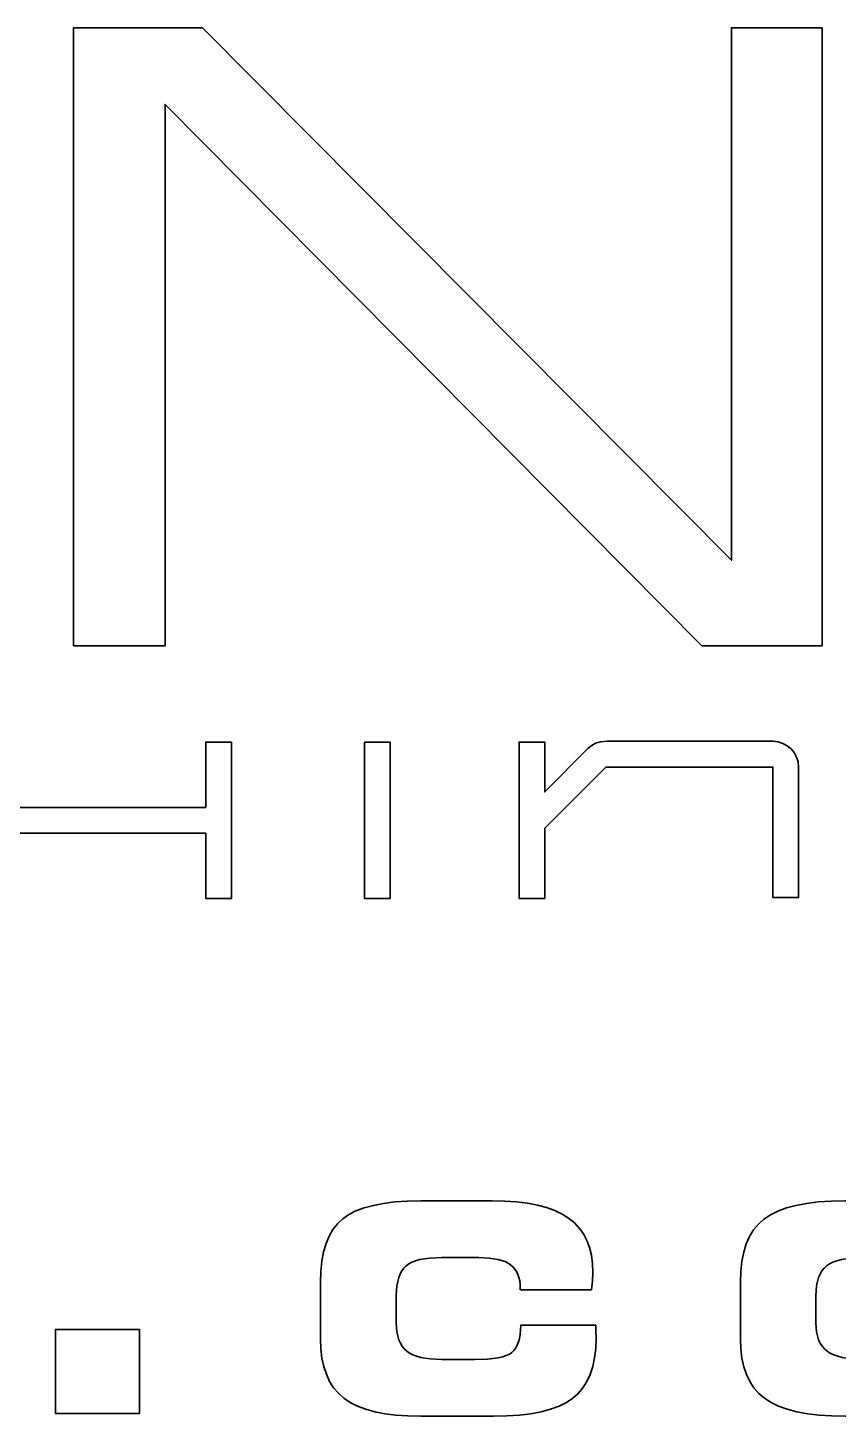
# Model space of a CAD drawing. Header units: centimetres. Extents: x -9.7 to 9.7, y -8.7 to 8.7.
# Drawn here: x 8.322 to 8.893, y 7.55 to 8.528 of the extents above; entities that cross this region are included whole.
import ezdxf

# ---------------------------------------------------------------- set-up
doc = ezdxf.new("R2010")
doc.units = ezdxf.units.CM
doc.header["$MEASUREMENT"] = 0
doc.layers.add('layer 1', color=7, linetype='Continuous')

msp = doc.modelspace()

# ---------------------------------------------------------------- linework, layer by layer
at = {"layer": 'layer 1', "color": 250, "lineweight": 35}
for points, knots in [([(8.41884, 8.09273), (8.41884, 8.09273), (8.41884, 8.4741), (8.41884, 8.4741), (8.41884, 8.4741), (8.41884, 8.4741), (8.79701, 8.09273), (8.79701, 8.09273), (8.79701, 8.09273), (8.79701, 8.09273), (8.8818, 8.09273), (8.8818, 8.09273), (8.8818, 8.09273), (8.8818, 8.09273), (8.8818, 8.52812), (8.8818, 8.52812), (8.8818, 8.52812), (8.8818, 8.52812), (8.81789, 8.52812), (8.81789, 8.52812), (8.81789, 8.52812), (8.81789, 8.52812), (8.81789, 8.15297), (8.81789, 8.15297), (8.81789, 8.15297), (8.81789, 8.15297), (8.44513, 8.52812), (8.44513, 8.52812), (8.44513, 8.52812), (8.44513, 8.52812), (8.35428, 8.52812), (8.35428, 8.52812), (8.35428, 8.52812), (8.35428, 8.52812), (8.35428, 8.09273), (8.35428, 8.09273), (8.35428, 8.09273), (8.35428, 8.09273), (8.41884, 8.09273), (8.41884, 8.09273)], [0, 0, 0, 0, 0.090909, 0.090909, 0.090909, 0.090909, 0.181818, 0.181818, 0.181818, 0.181818, 0.272727, 0.272727, 0.272727, 0.272727, 0.363636, 0.363636, 0.363636, 0.363636, 0.454545, 0.454545, 0.454545, 0.454545, 0.545455, 0.545455, 0.545455, 0.545455, 0.636364, 0.636364, 0.636364, 0.636364, 0.727273, 0.727273, 0.727273, 0.727273, 0.818182, 0.818182, 0.818182, 0.818182, 1, 1, 1, 1]), ([(8.4475, 7.96076), (8.4475, 7.96076), (8.30436, 7.96076), (8.30436, 7.96076), (8.30436, 7.96076), (8.30436, 7.96076), (8.30436, 7.91478), (8.30436, 7.91478), (8.30436, 7.91478), (8.30436, 7.91478), (8.28626, 7.91478), (8.28626, 7.91478), (8.28626, 7.91478), (8.28626, 7.91478), (8.28626, 8.02483), (8.28626, 8.02483), (8.28626, 8.02483), (8.28626, 8.02483), (8.30436, 8.02483), (8.30436, 8.02483), (8.30436, 8.02483), (8.30436, 8.02483), (8.30436, 7.97884), (8.30436, 7.97884), (8.30436, 7.97884), (8.30436, 7.97884), (8.4475, 7.97884), (8.4475, 7.97884), (8.4475, 7.97884), (8.4475, 7.97884), (8.4475, 8.02483), (8.4475, 8.02483), (8.4475, 8.02483), (8.4475, 8.02483), (8.46558, 8.02483), (8.46558, 8.02483), (8.46558, 8.02483), (8.46558, 8.02483), (8.46558, 7.91478), (8.46558, 7.91478), (8.46558, 7.91478), (8.46558, 7.91478), (8.4475, 7.91478), (8.4475, 7.91478), (8.4475, 7.91478), (8.4475, 7.91478), (8.4475, 7.96076), (8.4475, 7.96076)], [0, 0, 0, 0, 0.076923, 0.076923, 0.076923, 0.076923, 0.153846, 0.153846, 0.153846, 0.153846, 0.230769, 0.230769, 0.230769, 0.230769, 0.307692, 0.307692, 0.307692, 0.307692, 0.384615, 0.384615, 0.384615, 0.384615, 0.461538, 0.461538, 0.461538, 0.461538, 0.538462, 0.538462, 0.538462, 0.538462, 0.615385, 0.615385, 0.615385, 0.615385, 0.692308, 0.692308, 0.692308, 0.692308, 0.769231, 0.769231, 0.769231, 0.769231, 0.846154, 0.846154, 0.846154, 0.846154, 1, 1, 1, 1]), ([(8.5593, 8.02483), (8.5593, 8.02483), (8.57738, 8.02483), (8.57738, 8.02483), (8.57738, 8.02483), (8.57738, 8.02483), (8.57738, 7.91478), (8.57738, 7.91478), (8.57738, 7.91478), (8.57738, 7.91478), (8.5593, 7.91478), (8.5593, 7.91478), (8.5593, 7.91478), (8.5593, 7.91478), (8.5593, 8.02483), (8.5593, 8.02483)], [0, 0, 0, 0, 0.2, 0.2, 0.2, 0.2, 0.4, 0.4, 0.4, 0.4, 0.6, 0.6, 0.6, 0.6, 1, 1, 1, 1]), ([(8.74134, 8.00732), (8.74134, 8.00732), (8.74063, 8.00732), (8.74063, 8.00732), (8.74063, 8.00732), (8.74063, 8.00732), (8.72944, 8.00732), (8.72944, 8.00732), (8.72944, 8.00732), (8.72944, 8.00732), (8.68636, 7.96423), (8.68636, 7.96423), (8.68636, 7.96423), (8.68636, 7.96423), (8.68636, 7.95003), (8.68636, 7.95003), (8.68636, 7.95003), (8.68636, 7.95003), (8.68636, 7.94456), (8.68636, 7.94456), (8.68636, 7.94456), (8.68636, 7.94456), (8.68636, 7.91478), (8.68636, 7.91478), (8.68636, 7.91478), (8.68636, 7.91478), (8.66828, 7.91478), (8.66828, 7.91478), (8.66828, 7.91478), (8.66828, 7.91478), (8.66828, 8.02483), (8.66828, 8.02483), (8.66828, 8.02483), (8.66828, 8.02483), (8.6746, 8.02483), (8.6746, 8.02483), (8.6746, 8.02483), (8.6746, 8.02483), (8.68118, 8.02483), (8.68118, 8.02483), (8.68118, 8.02483), (8.68118, 8.02483), (8.68636, 8.02483), (8.68636, 8.02483), (8.68636, 8.02483), (8.68636, 8.02483), (8.68636, 7.98982), (8.68636, 7.98982), (8.68636, 7.98982), (8.68636, 7.98982), (8.71707, 8.02053), (8.71707, 8.02053), (8.71707, 8.02053), (8.71707, 8.02053), (8.71945, 8.02259), (8.71945, 8.02259), (8.71945, 8.02259), (8.71945, 8.02259), (8.72218, 8.02412), (8.72218, 8.02412), (8.72218, 8.02412), (8.72218, 8.02412), (8.72561, 8.02508), (8.72561, 8.02508), (8.72561, 8.02508), (8.72561, 8.02508), (8.73006, 8.02542), (8.73006, 8.02542), (8.73006, 8.02542), (8.73006, 8.02542), (8.74134, 8.02542), (8.74134, 8.02542), (8.74134, 8.02542), (8.74134, 8.02542), (8.74901, 8.02542), (8.74901, 8.02542), (8.74901, 8.02542), (8.74901, 8.02542), (8.84721, 8.02542), (8.84721, 8.02542), (8.84721, 8.02542), (8.84721, 8.02542), (8.85086, 8.02505), (8.85086, 8.02505), (8.85086, 8.02505), (8.85086, 8.02505), (8.85425, 8.02399), (8.85425, 8.02399), (8.85425, 8.02399), (8.85425, 8.02399), (8.85732, 8.02233), (8.85732, 8.02233), (8.85732, 8.02233), (8.85732, 8.02233), (8.86, 8.02011), (8.86, 8.02011), (8.86, 8.02011), (8.86, 8.02011), (8.86221, 8.01744), (8.86221, 8.01744), (8.86221, 8.01744), (8.86221, 8.01744), (8.86388, 8.01436), (8.86388, 8.01436), (8.86388, 8.01436), (8.86388, 8.01436), (8.86493, 8.01096), (8.86493, 8.01096), (8.86493, 8.01096), (8.86493, 8.01096), (8.8653, 8.00732), (8.8653, 8.00732), (8.8653, 8.00732), (8.8653, 8.00732), (8.8653, 7.91537), (8.8653, 7.91537), (8.8653, 7.91537), (8.8653, 7.91537), (8.84721, 7.91537), (8.84721, 7.91537), (8.84721, 7.91537), (8.84721, 7.91537), (8.84721, 7.98924), (8.84721, 7.98924), (8.84721, 7.98924), (8.84721, 7.98924), (8.84721, 8.00732), (8.84721, 8.00732), (8.84721, 8.00732), (8.84721, 8.00732), (8.8291, 8.00732), (8.8291, 8.00732), (8.8291, 8.00732), (8.8291, 8.00732), (8.74901, 8.00732), (8.74901, 8.00732), (8.74901, 8.00732), (8.74901, 8.00732), (8.74134, 8.00732), (8.74134, 8.00732)], [0, 0, 0, 0, 0.027778, 0.027778, 0.027778, 0.027778, 0.055556, 0.055556, 0.055556, 0.055556, 0.083333, 0.083333, 0.083333, 0.083333, 0.111111, 0.111111, 0.111111, 0.111111, 0.138889, 0.138889, 0.138889, 0.138889, 0.166667, 0.166667, 0.166667, 0.166667, 0.194444, 0.194444, 0.194444, 0.194444, 0.222222, 0.222222, 0.222222, 0.222222, 0.25, 0.25, 0.25, 0.25, 0.277778, 0.277778, 0.277778, 0.277778, 0.305556, 0.305556, 0.305556, 0.305556, 0.333333, 0.333333, 0.333333, 0.333333, 0.361111, 0.361111, 0.361111, 0.361111, 0.388889, 0.388889, 0.388889, 0.388889, 0.416667, 0.416667, 0.416667, 0.416667, 0.444444, 0.444444, 0.444444, 0.444444, 0.472222, 0.472222, 0.472222, 0.472222, 0.5, 0.5, 0.5, 0.5, 0.527778, 0.527778, 0.527778, 0.527778, 0.555556, 0.555556, 0.555556, 0.555556, 0.583333, 0.583333, 0.583333, 0.583333, 0.611111, 0.611111, 0.611111, 0.611111, 0.638889, 0.638889, 0.638889, 0.638889, 0.666667, 0.666667, 0.666667, 0.666667, 0.694444, 0.694444, 0.694444, 0.694444, 0.722222, 0.722222, 0.722222, 0.722222, 0.75, 0.75, 0.75, 0.75, 0.777778, 0.777778, 0.777778, 0.777778, 0.805556, 0.805556, 0.805556, 0.805556, 0.833333, 0.833333, 0.833333, 0.833333, 0.861111, 0.861111, 0.861111, 0.861111, 0.888889, 0.888889, 0.888889, 0.888889, 0.916667, 0.916667, 0.916667, 0.916667, 0.944444, 0.944444, 0.944444, 0.944444, 1, 1, 1, 1]), ([(8.59899, 7.54995), (8.59899, 7.54995), (8.58992, 7.55015), (8.58992, 7.55015), (8.58992, 7.55015), (8.58992, 7.55015), (8.5815, 7.55075), (8.5815, 7.55075), (8.5815, 7.55075), (8.5815, 7.55075), (8.57374, 7.55174), (8.57374, 7.55174), (8.57374, 7.55174), (8.57374, 7.55174), (8.56664, 7.55313), (8.56664, 7.55313), (8.56664, 7.55313), (8.56664, 7.55313), (8.5602, 7.55493), (8.5602, 7.55493), (8.5602, 7.55493), (8.5602, 7.55493), (8.55441, 7.55711), (8.55441, 7.55711), (8.55441, 7.55711), (8.55441, 7.55711), (8.54929, 7.5597), (8.54929, 7.5597), (8.54929, 7.5597), (8.54929, 7.5597), (8.54482, 7.56268), (8.54482, 7.56268), (8.54482, 7.56268), (8.54482, 7.56268), (8.54095, 7.56612), (8.54095, 7.56612), (8.54095, 7.56612), (8.54095, 7.56612), (8.5376, 7.57007), (8.5376, 7.57007), (8.5376, 7.57007), (8.5376, 7.57007), (8.53476, 7.57451), (8.53476, 7.57451), (8.53476, 7.57451), (8.53476, 7.57451), (8.53244, 7.57947), (8.53244, 7.57947), (8.53244, 7.57947), (8.53244, 7.57947), (8.53063, 7.58493), (8.53063, 7.58493), (8.53063, 7.58493), (8.53063, 7.58493), (8.52935, 7.59089), (8.52935, 7.59089), (8.52935, 7.59089), (8.52935, 7.59089), (8.52858, 7.59737), (8.52858, 7.59737), (8.52858, 7.59737), (8.52858, 7.59737), (8.52831, 7.60436), (8.52831, 7.60436), (8.52831, 7.60436), (8.52831, 7.60436), (8.52831, 7.6444), (8.52831, 7.6444), (8.52831, 7.6444), (8.52831, 7.6444), (8.52856, 7.65209), (8.52856, 7.65209), (8.52856, 7.65209), (8.52856, 7.65209), (8.52929, 7.65918), (8.52929, 7.65918), (8.52929, 7.65918), (8.52929, 7.65918), (8.53052, 7.66567), (8.53052, 7.66567), (8.53052, 7.66567), (8.53052, 7.66567), (8.53223, 7.67155), (8.53223, 7.67155), (8.53223, 7.67155), (8.53223, 7.67155), (8.53442, 7.67683), (8.53442, 7.67683), (8.53442, 7.67683), (8.53442, 7.67683), (8.53711, 7.68151), (8.53711, 7.68151), (8.53711, 7.68151), (8.53711, 7.68151), (8.5403, 7.68557), (8.5403, 7.68557), (8.5403, 7.68557), (8.5403, 7.68557), (8.54397, 7.68903), (8.54397, 7.68903), (8.54397, 7.68903), (8.54397, 7.68903), (8.54825, 7.692), (8.54825, 7.692), (8.54825, 7.692), (8.54825, 7.692), (8.55329, 7.69457), (8.55329, 7.69457), (8.55329, 7.69457), (8.55329, 7.69457), (8.55906, 7.69674), (8.55906, 7.69674), (8.55906, 7.69674), (8.55906, 7.69674), (8.56557, 7.69852), (8.56557, 7.69852), (8.56557, 7.69852), (8.56557, 7.69852), (8.57281, 7.69991), (8.57281, 7.69991), (8.57281, 7.69991), (8.57281, 7.69991), (8.5808, 7.7009), (8.5808, 7.7009), (8.5808, 7.7009), (8.5808, 7.7009), (8.58952, 7.70149), (8.58952, 7.70149), (8.58952, 7.70149), (8.58952, 7.70149), (8.59899, 7.70169), (8.59899, 7.70169), (8.59899, 7.70169), (8.59899, 7.70169), (8.64934, 7.70169), (8.64934, 7.70169), (8.64934, 7.70169), (8.64934, 7.70169), (8.65823, 7.70149), (8.65823, 7.70149), (8.65823, 7.70149), (8.65823, 7.70149), (8.66651, 7.70092), (8.66651, 7.70092), (8.66651, 7.70092), (8.66651, 7.70092), (8.67416, 7.69997), (8.67416, 7.69997), (8.67416, 7.69997), (8.67416, 7.69997), (8.6812, 7.69863), (8.6812, 7.69863), (8.6812, 7.69863), (8.6812, 7.69863), (8.68763, 7.69691), (8.68763, 7.69691), (8.68763, 7.69691), (8.68763, 7.69691), (8.69344, 7.69481), (8.69344, 7.69481), (8.69344, 7.69481), (8.69344, 7.69481), (8.69864, 7.69233), (8.69864, 7.69233), (8.69864, 7.69233), (8.69864, 7.69233), (8.70322, 7.68948), (8.70322, 7.68948), (8.70322, 7.68948), (8.70322, 7.68948), (8.70723, 7.6862), (8.70723, 7.6862), (8.70723, 7.6862), (8.70723, 7.6862), (8.7107, 7.6825), (8.7107, 7.6825), (8.7107, 7.6825), (8.7107, 7.6825), (8.71365, 7.67835), (8.71365, 7.67835), (8.71365, 7.67835), (8.71365, 7.67835), (8.71605, 7.67377), (8.71605, 7.67377), (8.71605, 7.67377), (8.71605, 7.67377), (8.71792, 7.66875), (8.71792, 7.66875), (8.71792, 7.66875), (8.71792, 7.66875), (8.71926, 7.66331), (8.71926, 7.66331), (8.71926, 7.66331), (8.71926, 7.66331), (8.72006, 7.65742), (8.72006, 7.65742), (8.72006, 7.65742), (8.72006, 7.65742), (8.72032, 7.6511), (8.72032, 7.6511), (8.72032, 7.6511), (8.72032, 7.6511), (8.72013, 7.64532), (8.72013, 7.64532), (8.72013, 7.64532), (8.72013, 7.64532), (8.71936, 7.63904), (8.71936, 7.63904), (8.71936, 7.63904), (8.71936, 7.63904), (8.66912, 7.63904), (8.66912, 7.63904), (8.66912, 7.63904), (8.66912, 7.63904), (8.66912, 7.6399), (8.66912, 7.6399), (8.66912, 7.6399), (8.66912, 7.6399), (8.66902, 7.64268), (8.66902, 7.64268), (8.66902, 7.64268), (8.66902, 7.64268), (8.66869, 7.64528), (8.66869, 7.64528), (8.66869, 7.64528), (8.66869, 7.64528), (8.66816, 7.64766), (8.66816, 7.64766), (8.66816, 7.64766), (8.66816, 7.64766), (8.66743, 7.64986), (8.66743, 7.64986), (8.66743, 7.64986), (8.66743, 7.64986), (8.66648, 7.65184), (8.66648, 7.65184), (8.66648, 7.65184), (8.66648, 7.65184), (8.66531, 7.65363), (8.66531, 7.65363), (8.66531, 7.65363), (8.66531, 7.65363), (8.66392, 7.65523), (8.66392, 7.65523), (8.66392, 7.65523), (8.66392, 7.65523), (8.66233, 7.65661), (8.66233, 7.65661), (8.66233, 7.65661), (8.66233, 7.65661), (8.66048, 7.65781), (8.66048, 7.65781), (8.66048, 7.65781), (8.66048, 7.65781), (8.65836, 7.65885), (8.65836, 7.65885), (8.65836, 7.65885), (8.65836, 7.65885), (8.65597, 7.65973), (8.65597, 7.65973), (8.65597, 7.65973), (8.65597, 7.65973), (8.65329, 7.66045), (8.65329, 7.66045), (8.65329, 7.66045), (8.65329, 7.66045), (8.64711, 7.66142), (8.64711, 7.66142), (8.64711, 7.66142), (8.64711, 7.66142), (8.63981, 7.66175), (8.63981, 7.66175), (8.63981, 7.66175), (8.63981, 7.66175), (8.61375, 7.66175), (8.61375, 7.66175), (8.61375, 7.66175), (8.61375, 7.66175), (8.60534, 7.66139), (8.60534, 7.66139), (8.60534, 7.66139), (8.60534, 7.66139), (8.60167, 7.66093), (8.60167, 7.66093), (8.60167, 7.66093), (8.60167, 7.66093), (8.59834, 7.6603), (8.59834, 7.6603), (8.59834, 7.6603), (8.59834, 7.6603), (8.59538, 7.65948), (8.59538, 7.65948), (8.59538, 7.65948), (8.59538, 7.65948), (8.59276, 7.65849), (8.59276, 7.65849), (8.59276, 7.65849), (8.59276, 7.65849), (8.59051, 7.65731), (8.59051, 7.65731), (8.59051, 7.65731), (8.59051, 7.65731), (8.58861, 7.65594), (8.58861, 7.65594), (8.58861, 7.65594), (8.58861, 7.65594), (8.587, 7.65435), (8.587, 7.65435), (8.587, 7.65435), (8.587, 7.65435), (8.58562, 7.65246), (8.58562, 7.65246), (8.58562, 7.65246), (8.58562, 7.65246), (8.58445, 7.65026), (8.58445, 7.65026), (8.58445, 7.65026), (8.58445, 7.65026), (8.58348, 7.64776), (8.58348, 7.64776), (8.58348, 7.64776), (8.58348, 7.64776), (8.58273, 7.64495), (8.58273, 7.64495), (8.58273, 7.64495), (8.58273, 7.64495), (8.58219, 7.64185), (8.58219, 7.64185), (8.58219, 7.64185), (8.58219, 7.64185), (8.58188, 7.63844), (8.58188, 7.63844), (8.58188, 7.63844), (8.58188, 7.63844), (8.58177, 7.63473), (8.58177, 7.63473), (8.58177, 7.63473), (8.58177, 7.63473), (8.58177, 7.61587), (8.58177, 7.61587), (8.58177, 7.61587), (8.58177, 7.61587), (8.58188, 7.61248), (8.58188, 7.61248), (8.58188, 7.61248), (8.58188, 7.61248), (8.58222, 7.60936), (8.58222, 7.60936), (8.58222, 7.60936), (8.58222, 7.60936), (8.58279, 7.60648), (8.58279, 7.60648), (8.58279, 7.60648), (8.58279, 7.60648), (8.58361, 7.60386), (8.58361, 7.60386), (8.58361, 7.60386), (8.58361, 7.60386), (8.58464, 7.60149), (8.58464, 7.60149), (8.58464, 7.60149), (8.58464, 7.60149), (8.58591, 7.59937), (8.58591, 7.59937), (8.58591, 7.59937), (8.58591, 7.59937), (8.5874, 7.5975), (8.5874, 7.5975), (8.5874, 7.5975), (8.5874, 7.5975), (8.58912, 7.59588), (8.58912, 7.59588), (8.58912, 7.59588), (8.58912, 7.59588), (8.59112, 7.59448), (8.59112, 7.59448), (8.59112, 7.59448), (8.59112, 7.59448), (8.59342, 7.59327), (8.59342, 7.59327), (8.59342, 7.59327), (8.59342, 7.59327), (8.59603, 7.59224), (8.59603, 7.59224), (8.59603, 7.59224), (8.59603, 7.59224), (8.59895, 7.5914), (8.59895, 7.5914), (8.59895, 7.5914), (8.59895, 7.5914), (8.60218, 7.59075), (8.60218, 7.59075), (8.60218, 7.59075), (8.60218, 7.59075), (8.60573, 7.59028), (8.60573, 7.59028), (8.60573, 7.59028), (8.60573, 7.59028), (8.61375, 7.5899), (8.61375, 7.5899), (8.61375, 7.5899), (8.61375, 7.5899), (8.63703, 7.5899), (8.63703, 7.5899), (8.63703, 7.5899), (8.63703, 7.5899), (8.64613, 7.59022), (8.64613, 7.59022), (8.64613, 7.59022), (8.64613, 7.59022), (8.65352, 7.59116), (8.65352, 7.59116), (8.65352, 7.59116), (8.65352, 7.59116), (8.65658, 7.59186), (8.65658, 7.59186), (8.65658, 7.59186), (8.65658, 7.59186), (8.65921, 7.59273), (8.65921, 7.59273), (8.65921, 7.59273), (8.65921, 7.59273), (8.66141, 7.59375), (8.66141, 7.59375), (8.66141, 7.59375), (8.66141, 7.59375), (8.66318, 7.59492), (8.66318, 7.59492), (8.66318, 7.59492), (8.66318, 7.59492), (8.66465, 7.59634), (8.66465, 7.59634), (8.66465, 7.59634), (8.66465, 7.59634), (8.66592, 7.59803), (8.66592, 7.59803), (8.66592, 7.59803), (8.66592, 7.59803), (8.66698, 7.6), (8.66698, 7.6), (8.66698, 7.6), (8.66698, 7.6), (8.66787, 7.60225), (8.66787, 7.60225), (8.66787, 7.60225), (8.66787, 7.60225), (8.66854, 7.60478), (8.66854, 7.60478), (8.66854, 7.60478), (8.66854, 7.60478), (8.66903, 7.60758), (8.66903, 7.60758), (8.66903, 7.60758), (8.66903, 7.60758), (8.66942, 7.61403), (8.66942, 7.61403), (8.66942, 7.61403), (8.66942, 7.61403), (8.72229, 7.61403), (8.72229, 7.61403), (8.72229, 7.61403), (8.72229, 7.61403), (8.72248, 7.61045), (8.72248, 7.61045), (8.72248, 7.61045), (8.72248, 7.61045), (8.72257, 7.60488), (8.72257, 7.60488), (8.72257, 7.60488), (8.72257, 7.60488), (8.72231, 7.59772), (8.72231, 7.59772), (8.72231, 7.59772), (8.72231, 7.59772), (8.72154, 7.59108), (8.72154, 7.59108), (8.72154, 7.59108), (8.72154, 7.59108), (8.72025, 7.58499), (8.72025, 7.58499), (8.72025, 7.58499), (8.72025, 7.58499), (8.71845, 7.57943), (8.71845, 7.57943), (8.71845, 7.57943), (8.71845, 7.57943), (8.71614, 7.5744), (8.71614, 7.5744), (8.71614, 7.5744), (8.71614, 7.5744), (8.71331, 7.56992), (8.71331, 7.56992), (8.71331, 7.56992), (8.71331, 7.56992), (8.70996, 7.56596), (8.70996, 7.56596), (8.70996, 7.56596), (8.70996, 7.56596), (8.70611, 7.56256), (8.70611, 7.56256), (8.70611, 7.56256), (8.70611, 7.56256), (8.70162, 7.55961), (8.70162, 7.55961), (8.70162, 7.55961), (8.70162, 7.55961), (8.69641, 7.55705), (8.69641, 7.55705), (8.69641, 7.55705), (8.69641, 7.55705), (8.69049, 7.55489), (8.69049, 7.55489), (8.69049, 7.55489), (8.69049, 7.55489), (8.68386, 7.55311), (8.68386, 7.55311), (8.68386, 7.55311), (8.68386, 7.55311), (8.67652, 7.55173), (8.67652, 7.55173), (8.67652, 7.55173), (8.67652, 7.55173), (8.66846, 7.55074), (8.66846, 7.55074), (8.66846, 7.55074), (8.66846, 7.55074), (8.65969, 7.55015), (8.65969, 7.55015), (8.65969, 7.55015), (8.65969, 7.55015), (8.65021, 7.54995), (8.65021, 7.54995), (8.65021, 7.54995), (8.65021, 7.54995), (8.59899, 7.54995), (8.59899, 7.54995)], [0, 0, 0, 0, 0.007407, 0.007407, 0.007407, 0.007407, 0.014815, 0.014815, 0.014815, 0.014815, 0.022222, 0.022222, 0.022222, 0.022222, 0.02963, 0.02963, 0.02963, 0.02963, 0.037037, 0.037037, 0.037037, 0.037037, 0.044444, 0.044444, 0.044444, 0.044444, 0.051852, 0.051852, 0.051852, 0.051852, 0.059259, 0.059259, 0.059259, 0.059259, 0.066667, 0.066667, 0.066667, 0.066667, 0.074074, 0.074074, 0.074074, 0.074074, 0.081481, 0.081481, 0.081481, 0.081481, 0.088889, 0.088889, 0.088889, 0.088889, 0.096296, 0.096296, 0.096296, 0.096296, 0.103704, 0.103704, 0.103704, 0.103704, 0.111111, 0.111111, 0.111111, 0.111111, 0.118519, 0.118519, 0.118519, 0.118519, 0.125926, 0.125926, 0.125926, 0.125926, 0.133333, 0.133333, 0.133333, 0.133333, 0.140741, 0.140741, 0.140741, 0.140741, 0.148148, 0.148148, 0.148148, 0.148148, 0.155556, 0.155556, 0.155556, 0.155556, 0.162963, 0.162963, 0.162963, 0.162963, 0.17037, 0.17037, 0.17037, 0.17037, 0.177778, 0.177778, 0.177778, 0.177778, 0.185185, 0.185185, 0.185185, 0.185185, 0.192593, 0.192593, 0.192593, 0.192593, 0.2, 0.2, 0.2, 0.2, 0.207407, 0.207407, 0.207407, 0.207407, 0.214815, 0.214815, 0.214815, 0.214815, 0.222222, 0.222222, 0.222222, 0.222222, 0.22963, 0.22963, 0.22963, 0.22963, 0.237037, 0.237037, 0.237037, 0.237037, 0.244444, 0.244444, 0.244444, 0.244444, 0.251852, 0.251852, 0.251852, 0.251852, 0.259259, 0.259259, 0.259259, 0.259259, 0.266667, 0.266667, 0.266667, 0.266667, 0.274074, 0.274074, 0.274074, 0.274074, 0.281481, 0.281481, 0.281481, 0.281481, 0.288889, 0.288889, 0.288889, 0.288889, 0.296296, 0.296296, 0.296296, 0.296296, 0.303704, 0.303704, 0.303704, 0.303704, 0.311111, 0.311111, 0.311111, 0.311111, 0.318519, 0.318519, 0.318519, 0.318519, 0.325926, 0.325926, 0.325926, 0.325926, 0.333333, 0.333333, 0.333333, 0.333333, 0.340741, 0.340741, 0.340741, 0.340741, 0.348148, 0.348148, 0.348148, 0.348148, 0.355556, 0.355556, 0.355556, 0.355556, 0.362963, 0.362963, 0.362963, 0.362963, 0.37037, 0.37037, 0.37037, 0.37037, 0.377778, 0.377778, 0.377778, 0.377778, 0.385185, 0.385185, 0.385185, 0.385185, 0.392593, 0.392593, 0.392593, 0.392593, 0.4, 0.4, 0.4, 0.4, 0.407407, 0.407407, 0.407407, 0.407407, 0.414815, 0.414815, 0.414815, 0.414815, 0.422222, 0.422222, 0.422222, 0.422222, 0.42963, 0.42963, 0.42963, 0.42963, 0.437037, 0.437037, 0.437037, 0.437037, 0.444444, 0.444444, 0.444444, 0.444444, 0.451852, 0.451852, 0.451852, 0.451852, 0.459259, 0.459259, 0.459259, 0.459259, 0.466667, 0.466667, 0.466667, 0.466667, 0.474074, 0.474074, 0.474074, 0.474074, 0.481481, 0.481481, 0.481481, 0.481481, 0.488889, 0.488889, 0.488889, 0.488889, 0.496296, 0.496296, 0.496296, 0.496296, 0.503704, 0.503704, 0.503704, 0.503704, 0.511111, 0.511111, 0.511111, 0.511111, 0.518519, 0.518519, 0.518519, 0.518519, 0.525926, 0.525926, 0.525926, 0.525926, 0.533333, 0.533333, 0.533333, 0.533333, 0.540741, 0.540741, 0.540741, 0.540741, 0.548148, 0.548148, 0.548148, 0.548148, 0.555556, 0.555556, 0.555556, 0.555556, 0.562963, 0.562963, 0.562963, 0.562963, 0.57037, 0.57037, 0.57037, 0.57037, 0.577778, 0.577778, 0.577778, 0.577778, 0.585185, 0.585185, 0.585185, 0.585185, 0.592593, 0.592593, 0.592593, 0.592593, 0.6, 0.6, 0.6, 0.6, 0.607407, 0.607407, 0.607407, 0.607407, 0.614815, 0.614815, 0.614815, 0.614815, 0.622222, 0.622222, 0.622222, 0.622222, 0.62963, 0.62963, 0.62963, 0.62963, 0.637037, 0.637037, 0.637037, 0.637037, 0.644444, 0.644444, 0.644444, 0.644444, 0.651852, 0.651852, 0.651852, 0.651852, 0.659259, 0.659259, 0.659259, 0.659259, 0.666667, 0.666667, 0.666667, 0.666667, 0.674074, 0.674074, 0.674074, 0.674074, 0.681481, 0.681481, 0.681481, 0.681481, 0.688889, 0.688889, 0.688889, 0.688889, 0.696296, 0.696296, 0.696296, 0.696296, 0.703704, 0.703704, 0.703704, 0.703704, 0.711111, 0.711111, 0.711111, 0.711111, 0.718519, 0.718519, 0.718519, 0.718519, 0.725926, 0.725926, 0.725926, 0.725926, 0.733333, 0.733333, 0.733333, 0.733333, 0.740741, 0.740741, 0.740741, 0.740741, 0.748148, 0.748148, 0.748148, 0.748148, 0.755556, 0.755556, 0.755556, 0.755556, 0.762963, 0.762963, 0.762963, 0.762963, 0.77037, 0.77037, 0.77037, 0.77037, 0.777778, 0.777778, 0.777778, 0.777778, 0.785185, 0.785185, 0.785185, 0.785185, 0.792593, 0.792593, 0.792593, 0.792593, 0.8, 0.8, 0.8, 0.8, 0.807407, 0.807407, 0.807407, 0.807407, 0.814815, 0.814815, 0.814815, 0.814815, 0.822222, 0.822222, 0.822222, 0.822222, 0.82963, 0.82963, 0.82963, 0.82963, 0.837037, 0.837037, 0.837037, 0.837037, 0.844444, 0.844444, 0.844444, 0.844444, 0.851852, 0.851852, 0.851852, 0.851852, 0.859259, 0.859259, 0.859259, 0.859259, 0.866667, 0.866667, 0.866667, 0.866667, 0.874074, 0.874074, 0.874074, 0.874074, 0.881481, 0.881481, 0.881481, 0.881481, 0.888889, 0.888889, 0.888889, 0.888889, 0.896296, 0.896296, 0.896296, 0.896296, 0.903704, 0.903704, 0.903704, 0.903704, 0.911111, 0.911111, 0.911111, 0.911111, 0.918519, 0.918519, 0.918519, 0.918519, 0.925926, 0.925926, 0.925926, 0.925926, 0.933333, 0.933333, 0.933333, 0.933333, 0.940741, 0.940741, 0.940741, 0.940741, 0.948148, 0.948148, 0.948148, 0.948148, 0.955556, 0.955556, 0.955556, 0.955556, 0.962963, 0.962963, 0.962963, 0.962963, 0.97037, 0.97037, 0.97037, 0.97037, 0.977778, 0.977778, 0.977778, 0.977778, 0.985185, 0.985185, 0.985185, 0.985185, 1, 1, 1, 1]), ([(8.89819, 7.54995), (8.89819, 7.54995), (8.88856, 7.55015), (8.88856, 7.55015), (8.88856, 7.55015), (8.88856, 7.55015), (8.87966, 7.55074), (8.87966, 7.55074), (8.87966, 7.55074), (8.87966, 7.55074), (8.87147, 7.55173), (8.87147, 7.55173), (8.87147, 7.55173), (8.87147, 7.55173), (8.864, 7.55311), (8.864, 7.55311), (8.864, 7.55311), (8.864, 7.55311), (8.85725, 7.5549), (8.85725, 7.5549), (8.85725, 7.5549), (8.85725, 7.5549), (8.85121, 7.55707), (8.85121, 7.55707), (8.85121, 7.55707), (8.85121, 7.55707), (8.84588, 7.55963), (8.84588, 7.55963), (8.84588, 7.55963), (8.84588, 7.55963), (8.84127, 7.5626), (8.84127, 7.5626), (8.84127, 7.5626), (8.84127, 7.5626), (8.83728, 7.56602), (8.83728, 7.56602), (8.83728, 7.56602), (8.83728, 7.56602), (8.83382, 7.56995), (8.83382, 7.56995), (8.83382, 7.56995), (8.83382, 7.56995), (8.8309, 7.5744), (8.8309, 7.5744), (8.8309, 7.5744), (8.8309, 7.5744), (8.82851, 7.57936), (8.82851, 7.57936), (8.82851, 7.57936), (8.82851, 7.57936), (8.82666, 7.58484), (8.82666, 7.58484), (8.82666, 7.58484), (8.82666, 7.58484), (8.82533, 7.59083), (8.82533, 7.59083), (8.82533, 7.59083), (8.82533, 7.59083), (8.82453, 7.59734), (8.82453, 7.59734), (8.82453, 7.59734), (8.82453, 7.59734), (8.82426, 7.60436), (8.82426, 7.60436), (8.82426, 7.60436), (8.82426, 7.60436), (8.82426, 7.64451), (8.82426, 7.64451), (8.82426, 7.64451), (8.82426, 7.64451), (8.82453, 7.65209), (8.82453, 7.65209), (8.82453, 7.65209), (8.82453, 7.65209), (8.8253, 7.6591), (8.8253, 7.6591), (8.8253, 7.6591), (8.8253, 7.6591), (8.82659, 7.66552), (8.82659, 7.66552), (8.82659, 7.66552), (8.82659, 7.66552), (8.8284, 7.67137), (8.8284, 7.67137), (8.8284, 7.67137), (8.8284, 7.67137), (8.83073, 7.67661), (8.83073, 7.67661), (8.83073, 7.67661), (8.83073, 7.67661), (8.83358, 7.68129), (8.83358, 7.68129), (8.83358, 7.68129), (8.83358, 7.68129), (8.83695, 7.68537), (8.83695, 7.68537), (8.83695, 7.68537), (8.83695, 7.68537), (8.84084, 7.68886), (8.84084, 7.68886), (8.84084, 7.68886), (8.84084, 7.68886), (8.84536, 7.69187), (8.84536, 7.69187), (8.84536, 7.69187), (8.84536, 7.69187), (8.85063, 7.69447), (8.85063, 7.69447), (8.85063, 7.69447), (8.85063, 7.69447), (8.85664, 7.69668), (8.85664, 7.69668), (8.85664, 7.69668), (8.85664, 7.69668), (8.8634, 7.69848), (8.8634, 7.69848), (8.8634, 7.69848), (8.8634, 7.69848), (8.87091, 7.69989), (8.87091, 7.69989), (8.87091, 7.69989), (8.87091, 7.69989), (8.87916, 7.70089), (8.87916, 7.70089), (8.87916, 7.70089), (8.87916, 7.70089), (8.88817, 7.70149), (8.88817, 7.70149), (8.88817, 7.70149), (8.88817, 7.70149), (8.89794, 7.70169), (8.89794, 7.70169), (8.89794, 7.70169), (8.89794, 7.70169), (8.95133, 7.70169), (8.95133, 7.70169), (8.95133, 7.70169), (8.95133, 7.70169), (8.96078, 7.70148), (8.96078, 7.70148), (8.96078, 7.70148), (8.96078, 7.70148), (8.96954, 7.70088), (8.96954, 7.70088), (8.96954, 7.70088), (8.96954, 7.70088), (8.97761, 7.69986), (8.97761, 7.69986), (8.97761, 7.69986), (8.97761, 7.69986), (8.98499, 7.69845), (8.98499, 7.69845), (8.98499, 7.69845), (8.98499, 7.69845), (8.99169, 7.69663), (8.99169, 7.69663), (8.99169, 7.69663), (8.99169, 7.69663), (8.9977, 7.69439), (8.9977, 7.69439), (8.9977, 7.69439), (8.9977, 7.69439), (9.00302, 7.69175), (9.00302, 7.69175), (9.00302, 7.69175), (9.00302, 7.69175), (9.00766, 7.6887), (9.00766, 7.6887), (9.00766, 7.6887), (9.00766, 7.6887), (9.01169, 7.68521), (9.01169, 7.68521), (9.01169, 7.68521), (9.01169, 7.68521), (9.01518, 7.68121), (9.01518, 7.68121), (9.01518, 7.68121), (9.01518, 7.68121), (9.01813, 7.67669), (9.01813, 7.67669), (9.01813, 7.67669), (9.01813, 7.67669), (9.02056, 7.67164), (9.02056, 7.67164), (9.02056, 7.67164), (9.02056, 7.67164), (9.02243, 7.66608), (9.02243, 7.66608), (9.02243, 7.66608), (9.02243, 7.66608), (9.02378, 7.66002), (9.02378, 7.66002), (9.02378, 7.66002), (9.02378, 7.66002), (9.02459, 7.65342), (9.02459, 7.65342), (9.02459, 7.65342), (9.02459, 7.65342), (9.02486, 7.64632), (9.02486, 7.64632), (9.02486, 7.64632), (9.02486, 7.64632), (9.02486, 7.60519), (9.02486, 7.60519), (9.02486, 7.60519), (9.02486, 7.60519), (9.0246, 7.59798), (9.0246, 7.59798), (9.0246, 7.59798), (9.0246, 7.59798), (9.02382, 7.5913), (9.02382, 7.5913), (9.02382, 7.5913), (9.02382, 7.5913), (9.02251, 7.58518), (9.02251, 7.58518), (9.02251, 7.58518), (9.02251, 7.58518), (9.02068, 7.57957), (9.02068, 7.57957), (9.02068, 7.57957), (9.02068, 7.57957), (9.01833, 7.57452), (9.01833, 7.57452), (9.01833, 7.57452), (9.01833, 7.57452), (9.01546, 7.57), (9.01546, 7.57), (9.01546, 7.57), (9.01546, 7.57), (9.01206, 7.56603), (9.01206, 7.56603), (9.01206, 7.56603), (9.01206, 7.56603), (9.00815, 7.5626), (9.00815, 7.5626), (9.00815, 7.5626), (9.00815, 7.5626), (9.00361, 7.55963), (9.00361, 7.55963), (9.00361, 7.55963), (9.00361, 7.55963), (8.99835, 7.55707), (8.99835, 7.55707), (8.99835, 7.55707), (8.99835, 7.55707), (8.99234, 7.5549), (8.99234, 7.5549), (8.99234, 7.5549), (8.99234, 7.5549), (8.98561, 7.55311), (8.98561, 7.55311), (8.98561, 7.55311), (8.98561, 7.55311), (8.97814, 7.55173), (8.97814, 7.55173), (8.97814, 7.55173), (8.97814, 7.55173), (8.96994, 7.55074), (8.96994, 7.55074), (8.96994, 7.55074), (8.96994, 7.55074), (8.961, 7.55015), (8.961, 7.55015), (8.961, 7.55015), (8.961, 7.55015), (8.95133, 7.54995), (8.95133, 7.54995), (8.95133, 7.54995), (8.95133, 7.54995), (8.89819, 7.54995), (8.89819, 7.54995)], [0, 0, 0, 0, 0.014493, 0.014493, 0.014493, 0.014493, 0.028986, 0.028986, 0.028986, 0.028986, 0.043478, 0.043478, 0.043478, 0.043478, 0.057971, 0.057971, 0.057971, 0.057971, 0.072464, 0.072464, 0.072464, 0.072464, 0.086957, 0.086957, 0.086957, 0.086957, 0.101449, 0.101449, 0.101449, 0.101449, 0.115942, 0.115942, 0.115942, 0.115942, 0.130435, 0.130435, 0.130435, 0.130435, 0.144928, 0.144928, 0.144928, 0.144928, 0.15942, 0.15942, 0.15942, 0.15942, 0.173913, 0.173913, 0.173913, 0.173913, 0.188406, 0.188406, 0.188406, 0.188406, 0.202899, 0.202899, 0.202899, 0.202899, 0.217391, 0.217391, 0.217391, 0.217391, 0.231884, 0.231884, 0.231884, 0.231884, 0.246377, 0.246377, 0.246377, 0.246377, 0.26087, 0.26087, 0.26087, 0.26087, 0.275362, 0.275362, 0.275362, 0.275362, 0.289855, 0.289855, 0.289855, 0.289855, 0.304348, 0.304348, 0.304348, 0.304348, 0.318841, 0.318841, 0.318841, 0.318841, 0.333333, 0.333333, 0.333333, 0.333333, 0.347826, 0.347826, 0.347826, 0.347826, 0.362319, 0.362319, 0.362319, 0.362319, 0.376812, 0.376812, 0.376812, 0.376812, 0.391304, 0.391304, 0.391304, 0.391304, 0.405797, 0.405797, 0.405797, 0.405797, 0.42029, 0.42029, 0.42029, 0.42029, 0.434783, 0.434783, 0.434783, 0.434783, 0.449275, 0.449275, 0.449275, 0.449275, 0.463768, 0.463768, 0.463768, 0.463768, 0.478261, 0.478261, 0.478261, 0.478261, 0.492754, 0.492754, 0.492754, 0.492754, 0.507246, 0.507246, 0.507246, 0.507246, 0.521739, 0.521739, 0.521739, 0.521739, 0.536232, 0.536232, 0.536232, 0.536232, 0.550725, 0.550725, 0.550725, 0.550725, 0.565217, 0.565217, 0.565217, 0.565217, 0.57971, 0.57971, 0.57971, 0.57971, 0.594203, 0.594203, 0.594203, 0.594203, 0.608696, 0.608696, 0.608696, 0.608696, 0.623188, 0.623188, 0.623188, 0.623188, 0.637681, 0.637681, 0.637681, 0.637681, 0.652174, 0.652174, 0.652174, 0.652174, 0.666667, 0.666667, 0.666667, 0.666667, 0.681159, 0.681159, 0.681159, 0.681159, 0.695652, 0.695652, 0.695652, 0.695652, 0.710145, 0.710145, 0.710145, 0.710145, 0.724638, 0.724638, 0.724638, 0.724638, 0.73913, 0.73913, 0.73913, 0.73913, 0.753623, 0.753623, 0.753623, 0.753623, 0.768116, 0.768116, 0.768116, 0.768116, 0.782609, 0.782609, 0.782609, 0.782609, 0.797101, 0.797101, 0.797101, 0.797101, 0.811594, 0.811594, 0.811594, 0.811594, 0.826087, 0.826087, 0.826087, 0.826087, 0.84058, 0.84058, 0.84058, 0.84058, 0.855072, 0.855072, 0.855072, 0.855072, 0.869565, 0.869565, 0.869565, 0.869565, 0.884058, 0.884058, 0.884058, 0.884058, 0.898551, 0.898551, 0.898551, 0.898551, 0.913043, 0.913043, 0.913043, 0.913043, 0.927536, 0.927536, 0.927536, 0.927536, 0.942029, 0.942029, 0.942029, 0.942029, 0.956522, 0.956522, 0.956522, 0.956522, 0.971014, 0.971014, 0.971014, 0.971014, 1, 1, 1, 1]), ([(8.9122, 7.5899), (8.9122, 7.5899), (8.9372, 7.5899), (8.9372, 7.5899), (8.9372, 7.5899), (8.9372, 7.5899), (8.94602, 7.59028), (8.94602, 7.59028), (8.94602, 7.59028), (8.94602, 7.59028), (8.9499, 7.59075), (8.9499, 7.59075), (8.9499, 7.59075), (8.9499, 7.59075), (8.95343, 7.5914), (8.95343, 7.5914), (8.95343, 7.5914), (8.95343, 7.5914), (8.9566, 7.59224), (8.9566, 7.59224), (8.9566, 7.59224), (8.9566, 7.59224), (8.95942, 7.59327), (8.95942, 7.59327), (8.95942, 7.59327), (8.95942, 7.59327), (8.96188, 7.59448), (8.96188, 7.59448), (8.96188, 7.59448), (8.96188, 7.59448), (8.96399, 7.59588), (8.96399, 7.59588), (8.96399, 7.59588), (8.96399, 7.59588), (8.96578, 7.59751), (8.96578, 7.59751), (8.96578, 7.59751), (8.96578, 7.59751), (8.96734, 7.59939), (8.96734, 7.59939), (8.96734, 7.59939), (8.96734, 7.59939), (8.96867, 7.60153), (8.96867, 7.60153), (8.96867, 7.60153), (8.96867, 7.60153), (8.96976, 7.60393), (8.96976, 7.60393), (8.96976, 7.60393), (8.96976, 7.60393), (8.9706, 7.60659), (8.9706, 7.60659), (8.9706, 7.60659), (8.9706, 7.60659), (8.9712, 7.60951), (8.9712, 7.60951), (8.9712, 7.60951), (8.9712, 7.60951), (8.97157, 7.6127), (8.97157, 7.6127), (8.97157, 7.6127), (8.97157, 7.6127), (8.97169, 7.61614), (8.97169, 7.61614), (8.97169, 7.61614), (8.97169, 7.61614), (8.97169, 7.63565), (8.97169, 7.63565), (8.97169, 7.63565), (8.97169, 7.63565), (8.97157, 7.63905), (8.97157, 7.63905), (8.97157, 7.63905), (8.97157, 7.63905), (8.9712, 7.64221), (8.9712, 7.64221), (8.9712, 7.64221), (8.9712, 7.64221), (8.97058, 7.64512), (8.97058, 7.64512), (8.97058, 7.64512), (8.97058, 7.64512), (8.96972, 7.64777), (8.96972, 7.64777), (8.96972, 7.64777), (8.96972, 7.64777), (8.96862, 7.65016), (8.96862, 7.65016), (8.96862, 7.65016), (8.96862, 7.65016), (8.96727, 7.6523), (8.96727, 7.6523), (8.96727, 7.6523), (8.96727, 7.6523), (8.96567, 7.65418), (8.96567, 7.65418), (8.96567, 7.65418), (8.96567, 7.65418), (8.96384, 7.6558), (8.96384, 7.6558), (8.96384, 7.6558), (8.96384, 7.6558), (8.96171, 7.6572), (8.96171, 7.6572), (8.96171, 7.6572), (8.96171, 7.6572), (8.95923, 7.6584), (8.95923, 7.6584), (8.95923, 7.6584), (8.95923, 7.6584), (8.95641, 7.65943), (8.95641, 7.65943), (8.95641, 7.65943), (8.95641, 7.65943), (8.95325, 7.66026), (8.95325, 7.66026), (8.95325, 7.66026), (8.95325, 7.66026), (8.94974, 7.66091), (8.94974, 7.66091), (8.94974, 7.66091), (8.94974, 7.66091), (8.9459, 7.66138), (8.9459, 7.66138), (8.9459, 7.66138), (8.9459, 7.66138), (8.9372, 7.66175), (8.9372, 7.66175), (8.9372, 7.66175), (8.9372, 7.66175), (8.9122, 7.66175), (8.9122, 7.66175), (8.9122, 7.66175), (8.9122, 7.66175), (8.90309, 7.66138), (8.90309, 7.66138), (8.90309, 7.66138), (8.90309, 7.66138), (8.89911, 7.66091), (8.89911, 7.66091), (8.89911, 7.66091), (8.89911, 7.66091), (8.89552, 7.66027), (8.89552, 7.66027), (8.89552, 7.66027), (8.89552, 7.66027), (8.8923, 7.65944), (8.8923, 7.65944), (8.8923, 7.65944), (8.8923, 7.65944), (8.88946, 7.65842), (8.88946, 7.65842), (8.88946, 7.65842), (8.88946, 7.65842), (8.88701, 7.65723), (8.88701, 7.65723), (8.88701, 7.65723), (8.88701, 7.65723), (8.88496, 7.65585), (8.88496, 7.65585), (8.88496, 7.65585), (8.88496, 7.65585), (8.88318, 7.65423), (8.88318, 7.65423), (8.88318, 7.65423), (8.88318, 7.65423), (8.88165, 7.65232), (8.88165, 7.65232), (8.88165, 7.65232), (8.88165, 7.65232), (8.88036, 7.65012), (8.88036, 7.65012), (8.88036, 7.65012), (8.88036, 7.65012), (8.8793, 7.64763), (8.8793, 7.64763), (8.8793, 7.64763), (8.8793, 7.64763), (8.87848, 7.64486), (8.87848, 7.64486), (8.87848, 7.64486), (8.87848, 7.64486), (8.8779, 7.6418), (8.8779, 7.6418), (8.8779, 7.6418), (8.8779, 7.6418), (8.87754, 7.63845), (8.87754, 7.63845), (8.87754, 7.63845), (8.87754, 7.63845), (8.87742, 7.63483), (8.87742, 7.63483), (8.87742, 7.63483), (8.87742, 7.63483), (8.87742, 7.61587), (8.87742, 7.61587), (8.87742, 7.61587), (8.87742, 7.61587), (8.87755, 7.61248), (8.87755, 7.61248), (8.87755, 7.61248), (8.87755, 7.61248), (8.87792, 7.60936), (8.87792, 7.60936), (8.87792, 7.60936), (8.87792, 7.60936), (8.87854, 7.60648), (8.87854, 7.60648), (8.87854, 7.60648), (8.87854, 7.60648), (8.8794, 7.60386), (8.8794, 7.60386), (8.8794, 7.60386), (8.8794, 7.60386), (8.88051, 7.60149), (8.88051, 7.60149), (8.88051, 7.60149), (8.88051, 7.60149), (8.88188, 7.59937), (8.88188, 7.59937), (8.88188, 7.59937), (8.88188, 7.59937), (8.88348, 7.5975), (8.88348, 7.5975), (8.88348, 7.5975), (8.88348, 7.5975), (8.88534, 7.59588), (8.88534, 7.59588), (8.88534, 7.59588), (8.88534, 7.59588), (8.8875, 7.59448), (8.8875, 7.59448), (8.8875, 7.59448), (8.8875, 7.59448), (8.89001, 7.59327), (8.89001, 7.59327), (8.89001, 7.59327), (8.89001, 7.59327), (8.89286, 7.59224), (8.89286, 7.59224), (8.89286, 7.59224), (8.89286, 7.59224), (8.89604, 7.5914), (8.89604, 7.5914), (8.89604, 7.5914), (8.89604, 7.5914), (8.89957, 7.59075), (8.89957, 7.59075), (8.89957, 7.59075), (8.89957, 7.59075), (8.90344, 7.59028), (8.90344, 7.59028), (8.90344, 7.59028), (8.90344, 7.59028), (8.9122, 7.5899), (8.9122, 7.5899)], [0, 0, 0, 0, 0.015385, 0.015385, 0.015385, 0.015385, 0.030769, 0.030769, 0.030769, 0.030769, 0.046154, 0.046154, 0.046154, 0.046154, 0.061538, 0.061538, 0.061538, 0.061538, 0.076923, 0.076923, 0.076923, 0.076923, 0.092308, 0.092308, 0.092308, 0.092308, 0.107692, 0.107692, 0.107692, 0.107692, 0.123077, 0.123077, 0.123077, 0.123077, 0.138462, 0.138462, 0.138462, 0.138462, 0.153846, 0.153846, 0.153846, 0.153846, 0.169231, 0.169231, 0.169231, 0.169231, 0.184615, 0.184615, 0.184615, 0.184615, 0.2, 0.2, 0.2, 0.2, 0.215385, 0.215385, 0.215385, 0.215385, 0.230769, 0.230769, 0.230769, 0.230769, 0.246154, 0.246154, 0.246154, 0.246154, 0.261538, 0.261538, 0.261538, 0.261538, 0.276923, 0.276923, 0.276923, 0.276923, 0.292308, 0.292308, 0.292308, 0.292308, 0.307692, 0.307692, 0.307692, 0.307692, 0.323077, 0.323077, 0.323077, 0.323077, 0.338462, 0.338462, 0.338462, 0.338462, 0.353846, 0.353846, 0.353846, 0.353846, 0.369231, 0.369231, 0.369231, 0.369231, 0.384615, 0.384615, 0.384615, 0.384615, 0.4, 0.4, 0.4, 0.4, 0.415385, 0.415385, 0.415385, 0.415385, 0.430769, 0.430769, 0.430769, 0.430769, 0.446154, 0.446154, 0.446154, 0.446154, 0.461538, 0.461538, 0.461538, 0.461538, 0.476923, 0.476923, 0.476923, 0.476923, 0.492308, 0.492308, 0.492308, 0.492308, 0.507692, 0.507692, 0.507692, 0.507692, 0.523077, 0.523077, 0.523077, 0.523077, 0.538462, 0.538462, 0.538462, 0.538462, 0.553846, 0.553846, 0.553846, 0.553846, 0.569231, 0.569231, 0.569231, 0.569231, 0.584615, 0.584615, 0.584615, 0.584615, 0.6, 0.6, 0.6, 0.6, 0.615385, 0.615385, 0.615385, 0.615385, 0.630769, 0.630769, 0.630769, 0.630769, 0.646154, 0.646154, 0.646154, 0.646154, 0.661538, 0.661538, 0.661538, 0.661538, 0.676923, 0.676923, 0.676923, 0.676923, 0.692308, 0.692308, 0.692308, 0.692308, 0.707692, 0.707692, 0.707692, 0.707692, 0.723077, 0.723077, 0.723077, 0.723077, 0.738462, 0.738462, 0.738462, 0.738462, 0.753846, 0.753846, 0.753846, 0.753846, 0.769231, 0.769231, 0.769231, 0.769231, 0.784615, 0.784615, 0.784615, 0.784615, 0.8, 0.8, 0.8, 0.8, 0.815385, 0.815385, 0.815385, 0.815385, 0.830769, 0.830769, 0.830769, 0.830769, 0.846154, 0.846154, 0.846154, 0.846154, 0.861538, 0.861538, 0.861538, 0.861538, 0.876923, 0.876923, 0.876923, 0.876923, 0.892308, 0.892308, 0.892308, 0.892308, 0.907692, 0.907692, 0.907692, 0.907692, 0.923077, 0.923077, 0.923077, 0.923077, 0.938462, 0.938462, 0.938462, 0.938462, 0.953846, 0.953846, 0.953846, 0.953846, 0.969231, 0.969231, 0.969231, 0.969231, 1, 1, 1, 1]), ([(8.40075, 7.55196), (8.40075, 7.55196), (8.34155, 7.55196), (8.34155, 7.55196), (8.34155, 7.55196), (8.34155, 7.55196), (8.34155, 7.61116), (8.34155, 7.61116), (8.34155, 7.61116), (8.34155, 7.61116), (8.40075, 7.61116), (8.40075, 7.61116), (8.40075, 7.61116), (8.40075, 7.61116), (8.40075, 7.55196), (8.40075, 7.55196)], [0, 0, 0, 0, 0.2, 0.2, 0.2, 0.2, 0.4, 0.4, 0.4, 0.4, 0.6, 0.6, 0.6, 0.6, 1, 1, 1, 1])]:
    msp.add_open_spline(points, degree=3, knots=knots, dxfattribs=at)

doc.saveas('drawing.dxf')
